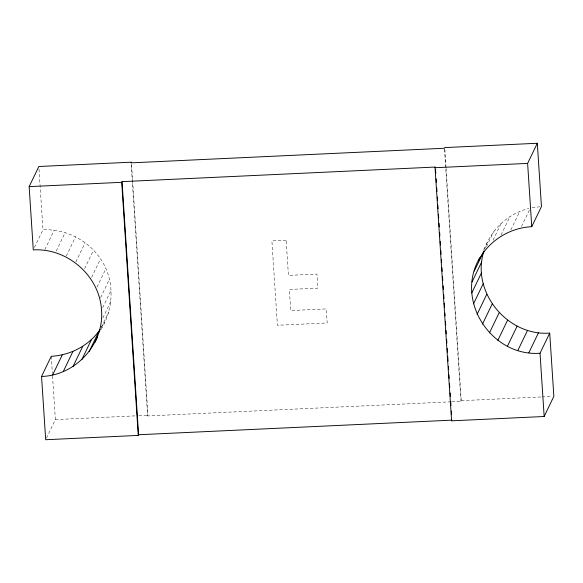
<?xml version="1.0" encoding="UTF-8"?>
<svg xmlns="http://www.w3.org/2000/svg" width="583" height="583" viewBox="0 0 583 583"><rect width="100%" height="100%" fill="white"/><g stroke="black" fill="none" stroke-linecap="round" stroke-linejoin="round"><path stroke-width="0.44" stroke-dasharray="2.92 2.19" d="M101.194 329.344C114.035 307.941 114.887 279.745 100.546 258.823C87.931 240.087 65.536 228.798 42.974 229.775L34.062 248.292M484.568 249.415C490.966 229.352 508.318 213.487 528.752 208.546M44.862 249.546L54.168 230.212M56.23 251.091L65.143 232.566M66.273 256.083L75.571 236.756M75.834 261.986L85.14 242.659M84.63 268.61L93.55 250.085M91.633 277.348L100.546 258.823M97.004 287.12L105.917 268.595M100.589 297.643L109.509 279.119M102.674 307.78L111.2 290.057M102.805 318.005L110.945 301.09M46.465 438.117L55.378 419.592L52.426 374.395M101.384 327.18L108.751 311.876M450.965 401.818L147.63 415.949L147.951 415.278L131.532 163.998M483.744 249.626L488.007 240.772M486.462 246.74L493.83 231.436M493.08 240.181L501.22 223.267M501.037 235.044L509.957 216.519M510.861 229.906L519.774 211.381M521.464 226.554L529.991 208.831M451.869 401.774L460.956 401.352L461.277 400.681L446.104 168.451M101.099 327.835L104.678 322.093M532.082 207.803L539.741 206.776M55.378 419.592L135.249 415.868M138.878 415.701L147.951 415.278M461.277 400.681L541.141 396.957M542.052 396.914L552.035 396.447M444.858 149.401L446.039 167.547M444.472 149.168L460.956 401.352M131.153 163.765L147.63 415.949M39.017 169.208L42.974 229.775M51.246 356.315L52.368 373.492M286.144 240.254L271.904 240.917L277.413 325.278L327.187 322.96L326.269 308.903L290.742 310.557L289.357 289.467L317.844 288.14L316.926 274.076L288.439 275.402L286.144 240.254"/><path stroke-width="0.87" d="M474.249 271.124L483.941 250.989C470.663 291.74 507.436 336.391 549.718 333.09L540.026 353.225C491.352 356.978 454.39 300.092 479.867 257.686M549.718 333.09L553.85 396.367L544.158 416.502L451.585 420.817L435.049 167.722L435.37 167.051L122.044 181.648L138.586 434.743L138.258 435.414L45.685 439.728L41.553 376.45C75.426 375.62 104.393 344.13 101.508 310.192C99.7 275.912 67.388 247.811 33.282 249.91L29.15 186.633L38.842 166.498L131.415 162.183L131.088 162.854L444.414 148.257L444.742 147.586L537.315 143.272L541.447 206.55L531.754 226.685C509.506 227.742 488.445 240.99 478.322 260.907M138.258 435.414L121.723 182.319L122.044 181.648M41.553 376.45L51.246 356.315C70.514 355.236 89.396 345.435 100.203 329.271M52.623 374.971L62.308 354.836M63.226 371.619L72.911 351.483M73.043 366.481L82.735 346.346M81.78 359.733L91.473 339.598M89.17 351.564L98.862 331.428M99.059 332.011L99.831 330.401M94.993 342.228L97.704 336.595M531.754 226.685L527.622 163.408L537.315 143.272M472.055 281.91L481.747 261.774M471.8 292.943L481.492 272.808M473.491 303.881L483.183 283.746M477.083 314.405L486.769 294.269M482.454 324.177L492.147 304.042M489.45 332.915L499.143 312.779M451.585 420.817L451.912 420.146L138.586 434.743M497.86 340.341L507.553 320.213M507.429 346.244L517.114 326.108M517.857 350.434L527.549 330.299M528.832 352.788L538.524 332.653M29.15 186.633L121.723 182.319M435.049 167.722L527.622 163.408M540.026 353.225L544.158 416.502M435.552 169.77L435.785 173.399M436.142 178.843L436.375 182.472M436.733 187.915L436.973 191.545M437.33 196.988L437.563 200.618M437.862 205.15L438.095 208.78M438.452 214.223L438.693 217.853M439.043 223.296L439.283 226.925M439.64 232.362L439.874 235.991M440.231 241.435L440.471 245.064M440.828 250.508L441.061 254.137M441.418 259.581L441.593 262.299M441.95 267.743L442.191 271.372M442.541 276.816L442.781 280.445M443.138 285.889L443.371 289.518M443.729 294.954L443.969 298.583M444.261 303.124L444.559 307.656M444.916 313.1L445.091 315.818M445.448 321.262L445.689 324.891M446.039 330.335L446.279 333.964M446.636 339.408L446.87 343.037M447.227 348.481L447.467 352.11M447.759 356.643L448.057 361.176M448.414 366.62L448.589 369.345M448.946 374.789L449.18 378.418M449.537 383.854L449.777 387.484M450.134 392.927L450.368 396.557M450.725 402L450.958 405.63M451.315 411.073L451.555 414.702"/></g></svg>
